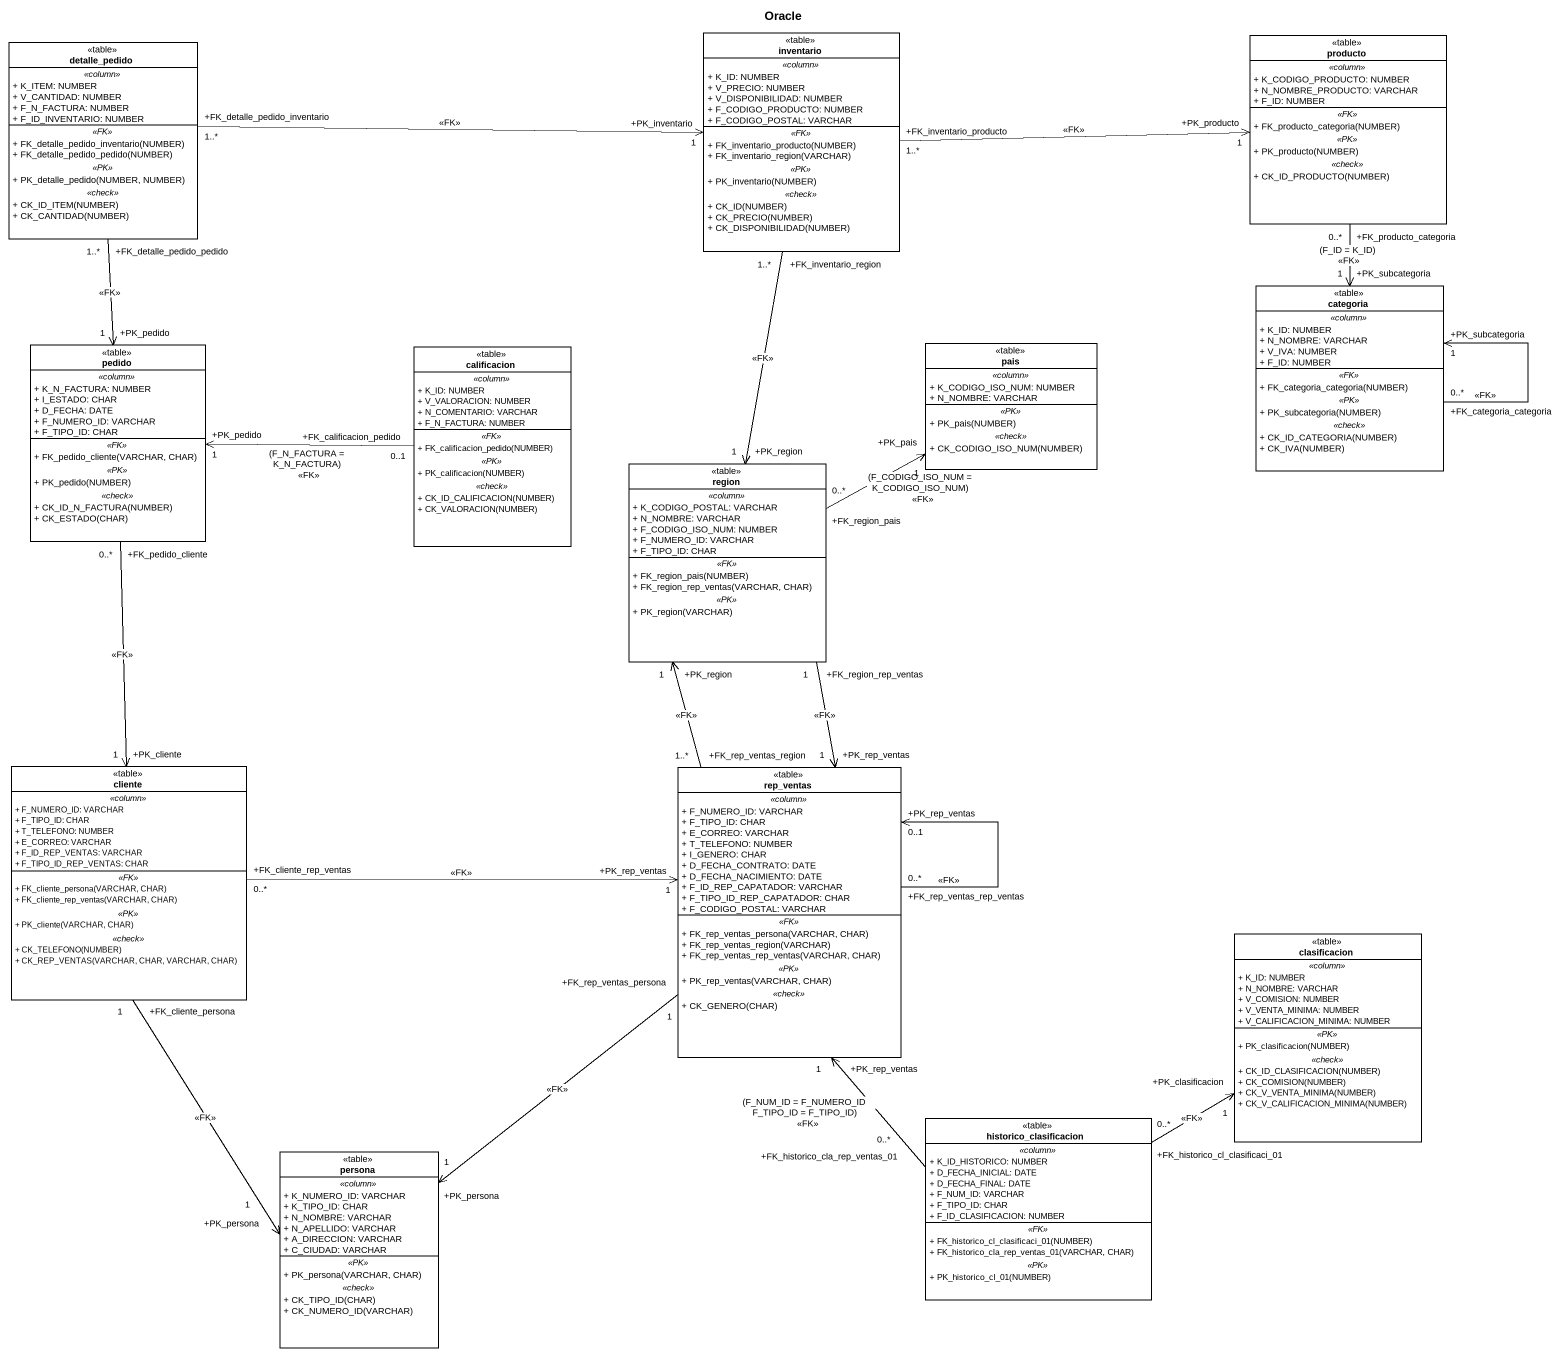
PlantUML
@startuml
title Oracle
hide circle
hide empty members
skinparam classAttributeIconSize 0
class detalle_pedido <<table>> {
  .. <<column>> ..
  + K_ITEM: NUMBER
  + V_CANTIDAD: NUMBER
  + F_N_FACTURA: NUMBER
  + F_ID_INVENTARIO: NUMBER
  .. <<FK>> ..
  + FK_detalle_pedido_inventario(NUMBER)
  + FK_detalle_pedido_pedido(NUMBER)
  .. <<PK>> ..
  + PK_detalle_pedido(NUMBER, NUMBER)
  .. <<check>> ..
  + CK_ID_ITEM(NUMBER)
  + CK_CANTIDAD(NUMBER)
}
class inventario <<table>> {
  .. <<column>> ..
  + K_ID: NUMBER
  + V_PRECIO: NUMBER
  + V_DISPONIBILIDAD: NUMBER
  + F_CODIGO_PRODUCTO: NUMBER
  + F_CODIGO_POSTAL: VARCHAR
  .. <<FK>> ..
  + FK_inventario_producto(NUMBER)
  + FK_inventario_region(VARCHAR)
  .. <<PK>> ..
  + PK_inventario(NUMBER)
  .. <<check>> ..
  + CK_ID(NUMBER)
  + CK_PRECIO(NUMBER)
  + CK_DISPONIBILIDAD(NUMBER)
}
class producto <<table>> {
  .. <<column>> ..
  + K_CODIGO_PRODUCTO: NUMBER
  + N_NOMBRE_PRODUCTO: VARCHAR
  + F_ID: NUMBER
  .. <<FK>> ..
  + FK_producto_categoria(NUMBER)
  .. <<PK>> ..
  + PK_producto(NUMBER)
  .. <<check>> ..
  + CK_ID_PRODUCTO(NUMBER)
}
class categoria <<table>> {
  .. <<column>> ..
  + K_ID: NUMBER
  + N_NOMBRE: VARCHAR
  + V_IVA: NUMBER
  + F_ID: NUMBER
  .. <<FK>> ..
  + FK_categoria_categoria(NUMBER)
  .. <<PK>> ..
  + PK_subcategoria(NUMBER)
  .. <<check>> ..
  + CK_ID_CATEGORIA(NUMBER)
  + CK_IVA(NUMBER)
}
class pedido <<table>> {
  .. <<column>> ..
  + K_N_FACTURA: NUMBER
  + I_ESTADO: CHAR
  + D_FECHA: DATE
  + F_NUMERO_ID: VARCHAR
  + F_TIPO_ID: CHAR
  .. <<FK>> ..
  + FK_pedido_cliente(VARCHAR, CHAR)
  .. <<PK>> ..
  + PK_pedido(NUMBER)
  .. <<check>> ..
  + CK_ID_N_FACTURA(NUMBER)
  + CK_ESTADO(CHAR)
}
class calificacion <<table>> {
  .. <<column>> ..
  + K_ID: NUMBER
  + V_VALORACION: NUMBER
  + N_COMENTARIO: VARCHAR
  + F_N_FACTURA: NUMBER
  .. <<FK>> ..
  + FK_calificacion_pedido(NUMBER)
  .. <<PK>> ..
  + PK_calificacion(NUMBER)
  .. <<check>> ..
  + CK_ID_CALIFICACION(NUMBER)
  + CK_VALORACION(NUMBER)
}
class pais <<table>> {
  .. <<column>> ..
  + K_CODIGO_ISO_NUM: NUMBER
  + N_NOMBRE: VARCHAR
  .. <<PK>> ..
  + PK_pais(NUMBER)
  .. <<check>> ..
  + CK_CODIGO_ISO_NUM(NUMBER)
}
class region <<table>> {
  .. <<column>> ..
  + K_CODIGO_POSTAL: VARCHAR
  + N_NOMBRE: VARCHAR
  + F_CODIGO_ISO_NUM: NUMBER
  + F_NUMERO_ID: VARCHAR
  + F_TIPO_ID: CHAR
  .. <<FK>> ..
  + FK_region_pais(NUMBER)
  + FK_region_rep_ventas(VARCHAR, CHAR)
  .. <<PK>> ..
  + PK_region(VARCHAR)
}
class cliente <<table>> {
  .. <<column>> ..
  + F_NUMERO_ID: VARCHAR
  + F_TIPO_ID: CHAR
  + T_TELEFONO: NUMBER
  + E_CORREO: VARCHAR
  + F_ID_REP_VENTAS: VARCHAR
  + F_TIPO_ID_REP_VENTAS: CHAR
  .. <<FK>> ..
  + FK_cliente_persona(VARCHAR, CHAR)
  + FK_cliente_rep_ventas(VARCHAR, CHAR)
  .. <<PK>> ..
  + PK_cliente(VARCHAR, CHAR)
  .. <<check>> ..
  + CK_TELEFONO(NUMBER)
  + CK_REP_VENTAS(VARCHAR, CHAR, VARCHAR, CHAR)
}
class rep_ventas <<table>> {
  .. <<column>> ..
  + F_NUMERO_ID: VARCHAR
  + F_TIPO_ID: CHAR
  + E_CORREO: VARCHAR
  + T_TELEFONO: NUMBER
  + I_GENERO: CHAR
  + D_FECHA_CONTRATO: DATE
  + D_FECHA_NACIMIENTO: DATE
  + F_ID_REP_CAPATADOR: VARCHAR
  + F_TIPO_ID_REP_CAPATADOR: CHAR
  + F_CODIGO_POSTAL: VARCHAR
  .. <<FK>> ..
  + FK_rep_ventas_persona(VARCHAR, CHAR)
  + FK_rep_ventas_region(VARCHAR)
  + FK_rep_ventas_rep_ventas(VARCHAR, CHAR)
  .. <<PK>> ..
  + PK_rep_ventas(VARCHAR, CHAR)
  .. <<check>> ..
  + CK_GENERO(CHAR)
}
class clasificacion <<table>> {
  .. <<column>> ..
  + K_ID: NUMBER
  + N_NOMBRE: VARCHAR
  + V_COMISION: NUMBER
  + V_VENTA_MINIMA: NUMBER
  + V_CALIFICACION_MINIMA: NUMBER
  .. <<PK>> ..
  + PK_clasificacion(NUMBER)
  .. <<check>> ..
  + CK_ID_CLASIFICACION(NUMBER)
  + CK_COMISION(NUMBER)
  + CK_V_VENTA_MINIMA(NUMBER)
  + CK_V_CALIFICACION_MINIMA(NUMBER)
}
class historico_clasificacion <<table>> {
  .. <<column>> ..
  + K_ID_HISTORICO: NUMBER
  + D_FECHA_INICIAL: DATE
  + D_FECHA_FINAL: DATE
  + F_NUM_ID: VARCHAR
  + F_TIPO_ID: CHAR
  + F_ID_CLASIFICACION: NUMBER
  .. <<FK>> ..
  + FK_historico_cl_clasificaci_01(NUMBER)
  + FK_historico_cla_rep_ventas_01(VARCHAR, CHAR)
  .. <<PK>> ..
  + PK_historico_cl_01(NUMBER)
}
class persona <<table>> {
  .. <<column>> ..
  + K_NUMERO_ID: VARCHAR
  + K_TIPO_ID: CHAR
  + N_NOMBRE: VARCHAR
  + N_APELLIDO: VARCHAR
  + A_DIRECCION: VARCHAR
  + C_CIUDAD: VARCHAR
  .. <<PK>> ..
  + PK_persona(VARCHAR, CHAR)
  .. <<check>> ..
  + CK_TIPO_ID(CHAR)
  + CK_NUMERO_ID(VARCHAR)
}
detalle_pedido "+FK_detalle_pedido_inventario\n1..*" -right-> "+PK_inventario\n1" inventario : <<FK>>
detalle_pedido "+FK_detalle_pedido_pedido\n1..*" --> "+PK_pedido\n1" pedido : <<FK>>
inventario "+FK_inventario_producto\n1..*" -right-> "+PK_producto\n1" producto : <<FK>>
inventario "+FK_inventario_region\n1..*" --> "+PK_region\n1" region : <<FK>>
producto "+FK_producto_categoria\n0..*" --> "+PK_subcategoria\n1" categoria : (F_ID = K_ID)\n<<FK>>
categoria "+FK_categoria_categoria\n0..*" --> "+PK_subcategoria\n1" categoria : <<FK>>
pedido "+FK_pedido_cliente\n0..*" --> "+PK_cliente\n1" cliente : <<FK>>
calificacion "+FK_calificacion_pedido\n0..1" -left-> "+PK_pedido\n1" pedido : (F_N_FACTURA = K_N_FACTURA)\n<<FK>>
region "+FK_region_pais\n0..*" -right-> "+PK_pais\n1" pais : (F_CODIGO_ISO_NUM = K_CODIGO_ISO_NUM)\n<<FK>>
region "+FK_region_rep_ventas\n1" --> "+PK_rep_ventas\n1" rep_ventas : <<FK>>
cliente "+FK_cliente_rep_ventas\n0..*" -right-> "+PK_rep_ventas\n1" rep_ventas : <<FK>>
cliente "+FK_cliente_persona\n1" --> "+PK_persona\n1" persona : <<FK>>
rep_ventas "+FK_rep_ventas_region\n1..*" -up-> "+PK_region\n1" region : <<FK>>
rep_ventas "+FK_rep_ventas_rep_ventas\n0..*" --> "+PK_rep_ventas\n0..1" rep_ventas : <<FK>>
rep_ventas "+FK_rep_ventas_persona\n1" --> "+PK_persona\n1" persona : <<FK>>
historico_clasificacion "+FK_historico_cla_rep_ventas_01\n0..*" -up-> "+PK_rep_ventas\n1" rep_ventas : (F_NUM_ID = F_NUMERO_ID F_TIPO_ID = F_TIPO_ID)\n<<FK>>
historico_clasificacion "+FK_historico_cl_clasificaci_01\n0..*" -right-> "+PK_clasificacion\n1" clasificacion : <<FK>>
@enduml
